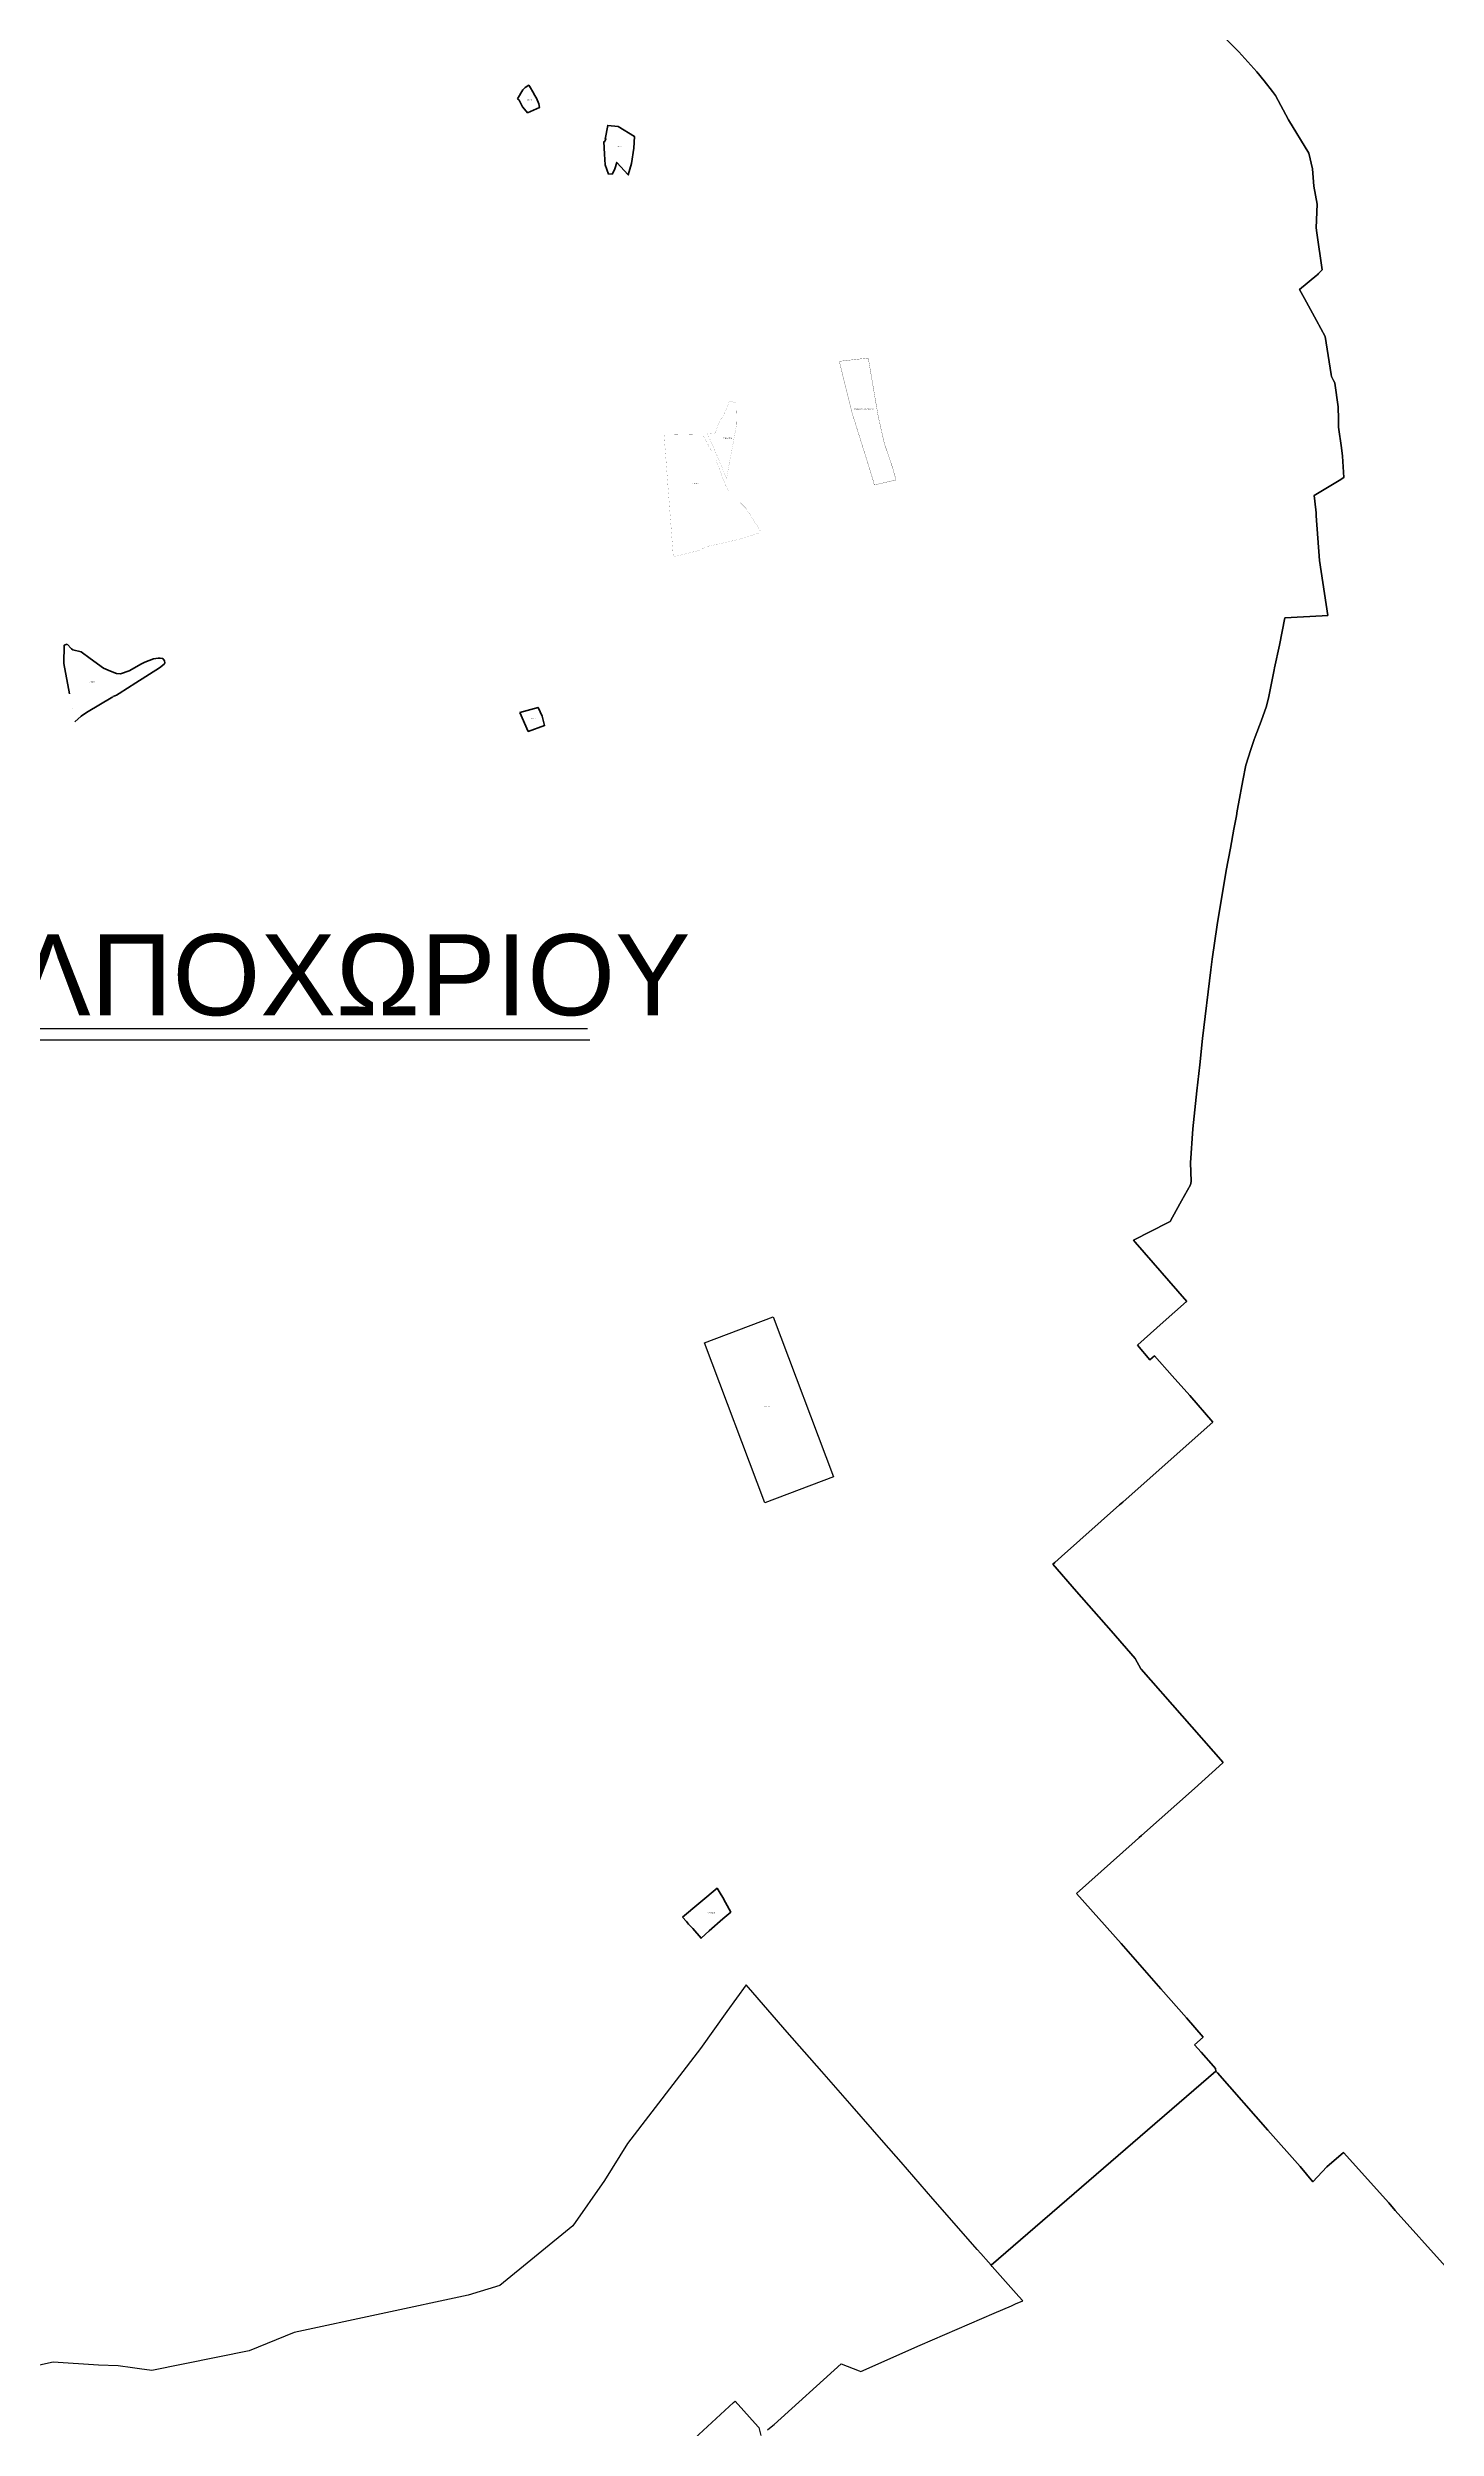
# Model space of a CAD drawing. Header units: metres. Extents: x 245125 to 394351, y 270578 to 4233311.
# Drawn here: x 268045 to 269760, y 4176457 to 4179397 of the extents above; entities that cross this region are included whole.
import ezdxf
from ezdxf.enums import TextEntityAlignment as Align
from ezdxf.lldxf.tags import DXFTag

# ---------------------------------------------------------------- set-up
doc = ezdxf.new("R2010")
doc.units = ezdxf.units.M
doc.linetypes.add('DASHDOT', pattern=[25.4, 12.7, -6.35, 0, -6.35])
doc.linetypes.add('t-orio', pattern=[0.79, 0.5, -0.12, 0.05, -0.12])
for name, color, linetype in [('4495-(228-329)', 103, 'Continuous'), ('ASTOTA', 7, 'Continuous'), ('topo2012', 144, 'Continuous'), ('topo2014', 230, 'Continuous'), ('topo2018', 5, 'Continuous'), ('topo2021', 4, 'Continuous'), ('topo2022', 30, 'Continuous'), ('ΗΛΕΙΑ_Ονομασία ΟΤΑ_ΟΚΧΕ', 6, 'Continuous')]:
    doc.layers.add(name, color=color, linetype=linetype)
doc.styles.add('ARIAL', font='arial.ttf')
doc.styles.get("Standard").update_dxf_attribs({"font": 'arial.ttf'})
tags = doc.linetypes.add('DASHDOT2', pattern=[0.5, 0.25, -0.125, 0, -0.125]).pattern_tags.tags
tags[10:11] = [DXFTag(74, 4), DXFTag(75, 0), DXFTag(340, '0'), DXFTag(46, 1.0), DXFTag(50, 0.0), DXFTag(44, 0.0), DXFTag(45, 0.0)]
tags[8:9] = [DXFTag(74, 4), DXFTag(75, 0), DXFTag(340, '0'), DXFTag(46, 1.0), DXFTag(50, 0.0), DXFTag(44, 0.0), DXFTag(45, 0.0)]
tags[6:7] = [DXFTag(74, 4), DXFTag(75, 0), DXFTag(340, '0'), DXFTag(46, 1.0), DXFTag(50, 0.0), DXFTag(44, 0.0), DXFTag(45, 0.0)]
tags[4:5] = [DXFTag(74, 4), DXFTag(75, 0), DXFTag(340, '0'), DXFTag(46, 1.0), DXFTag(50, 0.0), DXFTag(44, 0.0), DXFTag(45, 0.0)]
tags = doc.linetypes.add('HIDDEN', pattern=[0.375, 0.25, -0.125]).pattern_tags.tags
tags[6:7] = [DXFTag(74, 4), DXFTag(75, 0), DXFTag(340, '0'), DXFTag(46, 1.0), DXFTag(50, 0.0), DXFTag(44, 0.0), DXFTag(45, 0.0)]
tags[4:5] = [DXFTag(74, 4), DXFTag(75, 0), DXFTag(340, '0'), DXFTag(46, 1.0), DXFTag(50, 0.0), DXFTag(44, 0.0), DXFTag(45, 0.0)]

msp = doc.modelspace()

# ---------------------------------------------------------------- linework, layer by layer
at = {"layer": '4495-(228-329)', "color": 103}
for p, q in [((267991.5, 4178185.8), (268711.9, 4178185.8)), ((267994.3, 4178171.7), (268714.7, 4178171.7))]:
    msp.add_line(p, q, dxfattribs=at)
at = {"layer": 'ASTOTA', "color": 253, "linetype": 'HIDDEN', "ltscale": 300}
for points in [[(269485.3, 4179422.5), (269516.4, 4179391.9), (269538.7, 4179367.3), (269547.5, 4179356), (269557.8, 4179342.9), (269561.8, 4179337.7), (269577.7, 4179307.7), (269603, 4179266.5), (269607.4, 4179247.5), (269608.9, 4179225.8), (269613.2, 4179203.7), (269611.8, 4179174.5), (269612.7, 4179168.4), (269619.5, 4179122.7), (269614.9, 4179118.1), (269613.5, 4179116.6), (269612.6, 4179115.9), (269591.5, 4179098.3), (269597.7, 4179087), (269612.3, 4179060.2), (269623.2, 4179040.1), (269630.6, 4178993.3), (269631, 4178990.9), (269633.4, 4178986.1), (269633.6, 4178985.7), (269635.1, 4178982.8), (269639.1, 4178953.5), (269639.4, 4178938), (269639.6, 4178928.6), (269639.6, 4178928.3), (269643.1, 4178902.8), (269644.6, 4178892.3), (269646.1, 4178866.1), (269640.5, 4178862.3), (269609.6, 4178843.9), (269611.6, 4178826.1), (269611.7, 4178825.4), (269611.9, 4178823.4), (269612, 4178818.8), (269616.2, 4178763.7), (269626.4, 4178695.6), (269619.5, 4178695.3), (269573.4, 4178692.8), (269566.5, 4178659.1), (269560.6, 4178630.9), (269560.1, 4178628.5), (269553.4, 4178595.7), (269550.7, 4178583.8), (269543.8, 4178565.4), (269536.5, 4178546), (269535.4, 4178542.5), (269531.3, 4178530.1), (269525.1, 4178511), (269521.3, 4178492.1), (269516.1, 4178463.3), (269514.5, 4178454.5), (269513.4, 4178448.5), (269510.3, 4178431.9), (269505.9, 4178408.4), (269500.8, 4178380.7), (269489.8, 4178313.8), (269483.6, 4178271.2), (269481.9, 4178258), (269471.5, 4178173.2), (269468.1, 4178141), (269464.6, 4178108.9), (269462.1, 4178085.2), (269459.6, 4178061.6), (269456.6, 4178019.9), (269457.5, 4177997.3), (269457.4, 4177996.6), (269456.8, 4177992.7), (269445.7, 4177972.8), (269434.3, 4177952.5), (269431.4, 4177947.3), (269429, 4177946.3), (269386.2, 4177924.2), (269388.2, 4177921.9), (269452, 4177848.7), (269451.6, 4177848.4), (269422.8, 4177822.9), (269391.5, 4177795.1), (269391, 4177794.7), (269406.4, 4177776.5), (269412.3, 4177781.6), (269434.2, 4177756.9), (269455.7, 4177732.6), (269484.4, 4177699.7), (269469.8, 4177686.7), (269373.1, 4177600.9), (269369, 4177597.3), (269297.3, 4177533.6), (269288.9, 4177526.2), (269286.7, 4177524.2), (269315.9, 4177490.6), (269358.6, 4177441.7), (269388.2, 4177407.6), (269395.3, 4177395), (269395.7, 4177394.6), (269497.2, 4177279.1), (269496.8, 4177278.8), (269461.5, 4177247.3), (269396.3, 4177189.2), (269393.2, 4177186.5), (269392.4, 4177185.8), (269388.2, 4177182.1), (269315.7, 4177117.4), (269371, 4177055.7), (269391.3, 4177032.6), (269420.2, 4176999.6), (269451.6, 4176963.8), (269472.4, 4176940.1), (269461.7, 4176930.7), (269469.7, 4176921.5), (269484.9, 4176904.2), (269487.6, 4176901.3), (269488, 4176898), (269210.3, 4176658.5), (269207, 4176662.2), (269197.5, 4176672.8), (269193.2, 4176677.7), (269187.7, 4176684.1), (269138.4, 4176740.5), (269099.1, 4176785.5), (269077.8, 4176809.8), (269063.7, 4176826), (269038.7, 4176854.7), (269001.1, 4176897.7), (268958.6, 4176946.4), (268910.5, 4177001.5), (268907.6, 4177004.8), (268884, 4176971.8), (268851.3, 4176926), (268761.2, 4176808.7), (268732.8, 4176762.9), (268693.8, 4176706.9), (268603.3, 4176633.4), (268564.4, 4176621.6), (268349.3, 4176575.4), (268293.7, 4176552.7), (268173.6, 4176528.3), (268158.5, 4176530.4), (268149.8, 4176531.6), (268132.2, 4176534), (268107.8, 4176535.2), (268051.8, 4176538.9), (267874.9, 4176499.5)], [(269771.6, 4176656.9), (269709.7, 4176726.2), (269701.5, 4176735.3), (269645.5, 4176797.7), (269625, 4176779.9), (269619.4, 4176773.7), (269607.7, 4176761.2), (269592, 4176780.3), (269552.1, 4176825.1), (269490, 4176896), (269489.1, 4176896.9), (269488, 4176898), (269487.6, 4176901.3), (269484.9, 4176904.2), (269469.7, 4176921.5), (269461.7, 4176930.7), (269472.4, 4176940.1), (269451.6, 4176963.8), (269420.2, 4176999.6), (269391.3, 4177032.6), (269371, 4177055.7), (269315.7, 4177117.4), (269388.2, 4177182.1), (269392.4, 4177185.8), (269393.2, 4177186.5), (269396.3, 4177189.2), (269461.5, 4177247.3), (269496.8, 4177278.8), (269497.2, 4177279.1), (269395.7, 4177394.6), (269395.3, 4177395), (269388.2, 4177407.6), (269358.6, 4177441.7), (269315.9, 4177490.6), (269286.7, 4177524.2), (269288.9, 4177526.2), (269297.3, 4177533.6), (269369, 4177597.3), (269373.1, 4177600.9), (269469.8, 4177686.7), (269484.4, 4177699.7), (269455.7, 4177732.6), (269434.2, 4177756.9), (269412.3, 4177781.6), (269406.4, 4177776.5), (269391, 4177794.7), (269391.5, 4177795.1), (269422.8, 4177822.9), (269451.6, 4177848.4), (269452, 4177848.7), (269388.2, 4177921.9), (269386.2, 4177924.2), (269429, 4177946.3), (269431.4, 4177947.3), (269434.3, 4177952.5), (269445.7, 4177972.8), (269456.8, 4177992.7), (269457.4, 4177996.6), (269457.5, 4177997.3), (269456.6, 4178019.9), (269459.6, 4178061.6), (269462.1, 4178085.2), (269464.6, 4178108.9), (269468.1, 4178141), (269471.5, 4178173.2), (269481.9, 4178258), (269483.6, 4178271.2), (269489.8, 4178313.8), (269500.8, 4178380.7), (269505.9, 4178408.4), (269510.3, 4178431.9), (269513.4, 4178448.5), (269514.5, 4178454.5), (269516.1, 4178463.3), (269521.3, 4178492.1), (269525.1, 4178511), (269531.3, 4178530.1), (269535.4, 4178542.5), (269536.5, 4178546), (269543.8, 4178565.4), (269550.7, 4178583.8), (269553.4, 4178595.7), (269560.1, 4178628.5), (269560.6, 4178630.9), (269566.5, 4178659.1), (269573.4, 4178692.8), (269619.5, 4178695.3), (269626.4, 4178695.6), (269616.2, 4178763.7), (269612, 4178818.8), (269611.9, 4178823.4), (269611.7, 4178825.4), (269611.6, 4178826.1), (269609.6, 4178843.9), (269640.5, 4178862.3), (269646.1, 4178866.1), (269644.6, 4178892.3), (269643.1, 4178902.8), (269639.6, 4178928.3), (269639.6, 4178928.6), (269639.4, 4178938), (269639.1, 4178953.5), (269635.1, 4178982.8), (269633.6, 4178985.7), (269633.4, 4178986.1), (269631, 4178990.9), (269630.6, 4178993.3), (269623.2, 4179040.1), (269612.3, 4179060.2), (269597.7, 4179087), (269591.5, 4179098.3), (269612.6, 4179115.9), (269613.5, 4179116.6), (269614.9, 4179118.1), (269619.5, 4179122.7), (269612.7, 4179168.4), (269611.8, 4179174.5), (269613.2, 4179203.7), (269608.9, 4179225.8), (269607.4, 4179247.5), (269603, 4179266.5), (269577.7, 4179307.7), (269561.8, 4179337.7), (269557.8, 4179342.9), (269547.5, 4179356), (269538.7, 4179367.3), (269516.4, 4179391.9), (269485.3, 4179422.5)], [(268934.2, 4176455), (268940.8, 4176460.6), (268942.2, 4176461.8), (269025, 4176536.6), (269025.3, 4176536.8), (269047.3, 4176527.9), (269049.3, 4176527.1), (269049.5, 4176527.2), (269122.7, 4176559.5), (269214, 4176599.1), (269235.4, 4176608.4), (269240.7, 4176610.7), (269249.5, 4176614.5), (269244.7, 4176619.9), (269211.8, 4176656.7), (269210.3, 4176658.5), (269488, 4176898), (269489.1, 4176896.9), (269490, 4176896), (269552.1, 4176825.1), (269592, 4176780.3), (269607.7, 4176761.2), (269619.4, 4176773.7), (269625, 4176779.9), (269645.5, 4176797.7), (269701.5, 4176735.3), (269709.7, 4176726.2), (269771.6, 4176656.9)], [(268817.3, 4176419.9), (268892.2, 4176488.8), (268894, 4176490.4), (268922.7, 4176458.9), (268923.5, 4176458.1), (268925.9, 4176448)]]:
    msp.add_lwpolyline(points, dxfattribs=at)
at = {"layer": 'ASTOTA'}
for points in [[(268934.2, 4176455), (268940.8, 4176460.6), (268942.2, 4176461.8), (269025, 4176536.6), (269025.3, 4176536.8), (269047.3, 4176527.9), (269049.3, 4176527.1), (269049.5, 4176527.2), (269122.7, 4176559.5), (269214, 4176599.1), (269235.4, 4176608.4), (269240.7, 4176610.7), (269249.5, 4176614.5), (269244.7, 4176619.9), (269211.8, 4176656.7), (269210.3, 4176658.5), (269488, 4176898), (269489.1, 4176896.9), (269490, 4176896), (269552.1, 4176825.1), (269592, 4176780.3), (269607.7, 4176761.2), (269619.4, 4176773.7), (269625, 4176779.9), (269645.5, 4176797.7), (269701.5, 4176735.3), (269709.7, 4176726.2), (269771.6, 4176656.9)], [(268817.3, 4176419.9), (268892.2, 4176488.8), (268894, 4176490.4), (268922.7, 4176458.9), (268923.5, 4176458.1), (268925.9, 4176448)]]:
    msp.add_lwpolyline(points, dxfattribs=at)
at = {"layer": 'topo2012', "color": 144, "linetype": 'HIDDEN', "lineweight": 40}
msp.add_lwpolyline([(268625.3, 4179333.9), (268627.4, 4179332.1), (268631.6, 4179323.9), (268635.9, 4179318.6), (268637.7, 4179316.5), (268652.6, 4179323.2), (268651.7, 4179327.4), (268648.7, 4179334.4), (268646, 4179339.3), (268645.3, 4179340.4), (268640.3, 4179349.3), (268639.8, 4179350.2), (268639.3, 4179350.5), (268634.6, 4179347.9), (268631.8, 4179345), (268625.3, 4179333.9)], dxfattribs=at)
at = {"layer": 'topo2012', "color": 144, "linetype": 'HIDDEN', "lineweight": 40, "ltscale": 5}
msp.add_lwpolyline([(268732.9, 4179280.7), (268732.1, 4179280.9), (268732.9, 4179265.6), (268733.6, 4179252.3), (268737.8, 4179240.8), (268742.7, 4179241), (268745.7, 4179247.5), (268747.9, 4179255.2), (268762.2, 4179239.8), (268766.2, 4179254), (268769.2, 4179272.7), (268769.7, 4179287.3), (268749.5, 4179299.5), (268736.9, 4179300.9), (268733.7, 4179284.1), (268734.5, 4179284), (268732.9, 4179280.7), (268732.1, 4179280.9)], dxfattribs=at)
at = {"layer": 'topo2012', "color": 144, "linetype": 'HIDDEN', "lineweight": 40, "ltscale": 3}
msp.add_lwpolyline([(268628.2, 4178576), (268650.8, 4178582.2), (268655.8, 4178571.6), (268658.8, 4178559.8), (268638.5, 4178552.6), (268628.2, 4178576)], dxfattribs=at)
at = {"layer": 'topo2012', "color": 144, "linetype": 'DASHDOT2'}
msp.add_lwpolyline([(268930.9, 4177600.1), (268856.4, 4177797.5), (268941, 4177829.5), (269015.6, 4177632.1), (268930.9, 4177600.1)], dxfattribs=at)
at = {"layer": 'topo2014', "color": 230, "lineweight": 50, "flags": 128}
msp.add_lwpolyline([(268829.2, 4177088.3), (268871.8, 4177123.9), (268873.1, 4177121.8), (268875.5, 4177117.9), (268878.8, 4177112.5), (268882.3, 4177106.2), (268888.8, 4177094.6), (268879, 4177086.2), (268862.1, 4177071.3), (268852.1, 4177062.3), (268841.7, 4177074.1), (268836.5, 4177079.8), (268833.9, 4177082.8), (268829.2, 4177088.3)], dxfattribs=at)
at = {"layer": 'topo2018', "color": 5, "linetype": 'DASHDOT', "lineweight": 70, "ltscale": 3}
msp.add_lwpolyline([(268078.3, 4178564.2), (268086.4, 4178571.6), (268092.8, 4178575.9), (268125.9, 4178595.6), (268129.8, 4178597.3), (268133.4, 4178599.3), (268153.9, 4178612.4), (268183.2, 4178631.1), (268188.7, 4178635.5), (268189.5, 4178637.1), (268189.4, 4178639.8), (268187.1, 4178642.6), (268183.9, 4178643.2), (268181.5, 4178642.9), (268175.7, 4178642.1), (268164.9, 4178637.9), (268160.9, 4178636), (268145.5, 4178627.2), (268135.1, 4178623.8), (268130.1, 4178624.2), (268122.4, 4178626.8), (268113.8, 4178630.8), (268097.6, 4178642.5), (268086.4, 4178650.7), (268076, 4178653.5), (268074.3, 4178654.5), (268069, 4178660.5), (268065.4, 4178659.2), (268065.1, 4178636.6)], close=True, dxfattribs=at)
at = {"layer": 'topo2021', "color": 4, "lineweight": 35, "ltscale": 2, "const_width": 0.1}
for points in [[(268859.7, 4178920.8), (268869.1, 4178920.1), (268874.6, 4178934.9), (268880.9, 4178945.2), (268887.3, 4178960.6), (268895.1, 4178958.1), (268895.9, 4178931.4), (268894, 4178921.2), (268890.3, 4178900.8), (268885.7, 4178877.2), (268884.1, 4178867.7), (268884.1, 4178867.7), (268883.7, 4178864.9), (268879.1, 4178875.7), (268873.7, 4178888.8)], [(268854.1, 4178918.9), (268857.9, 4178911.9), (268863.4, 4178901.7), (268870.4, 4178887.5), (268875.2, 4178875.9), (268879.3, 4178864.3), (268880.8, 4178860.1), (268882.2, 4178856.7), (268886.5, 4178848.8), (268907.7, 4178828), (268924.7, 4178801.1), (268925.9, 4178798.3), (268919.2, 4178795.9), (268895.8, 4178789), (268876.2, 4178784.5), (268859.9, 4178781.1), (268848.1, 4178775.6), (268817.8, 4178768.2), (268806.3, 4178920), (268823.3, 4178919.6)]]:
    msp.add_lwpolyline(points, close=True, dxfattribs=at)
at = {"layer": 'topo2022', "color": 30, "linetype": 't-orio', "lineweight": 50, "const_width": 0.3, "flags": 128}
msp.add_lwpolyline([(269066.1, 4178856.9), (269065, 4178861.3), (269060.1, 4178877.4), (269038.6, 4178945.9), (269032.3, 4178971.3), (269022.8, 4179009.6), (269058.6, 4179013.7), (269070.8, 4178942.1), (269074.6, 4178925.2), (269078.7, 4178907.5), (269088.4, 4178879), (269092.9, 4178863.1)], close=True, dxfattribs=at)

# ---------------------------------------------------------------- texts
at = {"layer": 'topo2012', "color": 144, "lineweight": 35, "ltscale": 2, "char_height": 1, "width": 95.778, "attachment_point": 1}
for s, insert in [('ΒΟΙΛΑ-12', (268637.1, 4179333.1)), ('ΒΟΙΛΑ-12', (268747.5, 4179275.5)), ('ΒΟΙΛΑ-12', (268641.5, 4178568.9)), ('ΒΟΙΛΑ 1-12', (268929.9, 4177719.6))]:
    msp.add_mtext(s, dxfattribs=dict(at, insert=insert))
at = {"layer": 'topo2014', "color": 230, "insert": (268859.7, 4177094.1), "char_height": 1, "width": 14.06, "attachment_point": 1}
msp.add_mtext('ΛΟΥΚΑΤΟΣ-14', dxfattribs=at)
at = {"layer": 'topo2018', "color": 5, "lineweight": 35, "ltscale": 2, "insert": (268096.9, 4178614.3), "char_height": 1, "width": 7.072, "attachment_point": 1}
msp.add_mtext('ΛΙΤΟΣ-18', dxfattribs=at)
at = {"layer": 'topo2021', "color": 4, "lineweight": 35, "ltscale": 2, "char_height": 1, "width": 3.661, "attachment_point": 1}
for insert in [(268879, 4178915.2), (268840.7, 4178859.5)]:
    msp.add_mtext('ΑΓ.ΝΙΚΟΛΑΟΣ-21', dxfattribs=dict(at, insert=insert))
at = {"layer": 'topo2022', "color": 30, "lineweight": 35, "ltscale": 2, "insert": (269041, 4178951), "char_height": 1, "width": 95.778, "attachment_point": 1}
msp.add_mtext('ΠΑΡΑΣΚΕΥΟΠΟΥΛΟΣ ΑΛΠΟΧΩΡΙ-22', dxfattribs=at)
at = {"layer": 'ΗΛΕΙΑ_Ονομασία ΟΤΑ_ΟΚΧΕ', "color": 253, "style": 'ARIAL'}
msp.add_text('ΑΛΠΟΧΩΡΙΟΥ', height=100, dxfattribs=at).set_placement((268375.4, 4178252.1), align=Align.MIDDLE)

doc.saveas('drawing.dxf')
